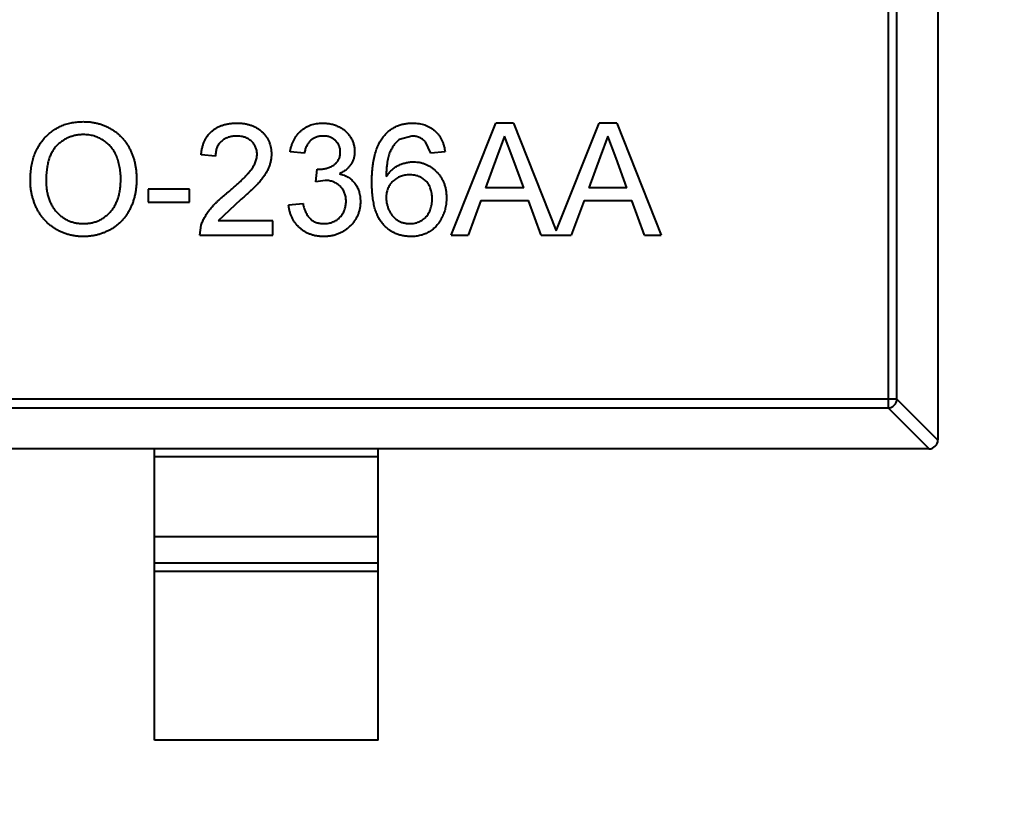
# Model space of a CAD drawing. Header units: inches. Extents: x -36 to 490, y -51 to 98.
# Drawn here: x 412.94 to 415.129, y 10.298 to 12.044 of the extents above; entities that cross this region are included whole.
import ezdxf

# ---------------------------------------------------------------- set-up
doc = ezdxf.new("R2010")
doc.units = ezdxf.units.IN
doc.header["$LTSCALE"] = 1.21
doc.header["$MEASUREMENT"] = 0
doc.header["$PDMODE"] = 3
doc.header["$PDSIZE"] = 0.3125
doc.layers.get('0').update_dxf_attribs({"linetype": 'CONTINUOUS'})
doc.layers.get('Defpoints').update_dxf_attribs({"linetype": 'CONTINUOUS'})
doc.layers.add('DIM', color=3, linetype='CONTINUOUS')
doc.styles.get("Standard").update_dxf_attribs({"font": 'txt', "width": 0.8})
doc.dimstyles.get("Standard").update_dxf_attribs({"dimtxt": 0.15625, "dimasz": 0.1875, "dimexe": 0.125, "dimexo": 0.0625, "dimgap": 0.09, "dimtad": 0, "dimtih": 1, "dimtoh": 1, "dimzin": 4, "dimdsep": 46, "dimtxsty": 'Standard', "dimblk": '_FILLED', "dimblk1": '_FILLED', "dimblk2": '_FILLED', "dimcen": 0.09, "dimazin": 1, "dimtp": 0.01, "dimtm": 0.01, "dimtfac": 1, "dimtofl": 0, "dimtmove": 0, "dimatfit": 3, "dimldrblk": '_FILLED', "dimfxl": 1, "dimtolj": 1, "dimtzin": 4, "dimarcsym": 0})

# ---------------------------------------------------------------- blocks, each defined once
blk = doc.blocks.new('_FILLED')
at = {"color": 0, "linetype": 'ByBlock'}
blk.add_solid([(0, 0), (-1, 0.16667), (-1, -0.16667)], dxfattribs=at)
blk = doc.blocks.new('*D70')
at = {"layer": 'Defpoints', "color": 0}
for p in [(406.8003, 41.9888), (406.8003, -7.0611), (488.6342, -7.0611)]:
    blk.add_point(p, dxfattribs=at)
at = {"layer": 'DIM', "color": 0, "lineweight": -2}
for p, q in [((406.8628, 41.9888), (488.7592, 41.9888)), ((488.6342, 39.4488), (488.6342, 21.3872)), ((488.6342, -4.5211), (488.6342, 13.5405)), ((406.8628, -7.0611), (488.7592, -7.0611))]:
    blk.add_line(p, q, dxfattribs=at)
at = {"layer": 'DIM', "color": 0, "lineweight": -2, "xscale": 2.54, "yscale": 2.54, "zscale": 2.54}
for p, rotation in [((488.6342, 41.9888), 90), ((488.6342, -7.0611), 270)]:
    blk.add_blockref('_FILLED', p, dxfattribs=dict(at, rotation=rotation))
at = {"layer": 'DIM', "color": 0, "insert": (488.6342, 17.4638), "char_height": 2.5, "attachment_point": 5, "rotation": 90, "line_spacing_factor": 2.5}
blk.add_mtext('\\A1;49.05', dxfattribs=at)

msp = doc.modelspace()

# ---------------------------------------------------------------- linework, layer by layer
at = {"color": 7, "linetype": 'Continuous'}
for p, q in [((414.9912, 12.7654), (414.9912, 11.1054)), ((414.8801, 12.694), (414.8801, 11.1768)), ((414.8998, 11.1965), (414.8998, 12.6743)), ((413.9041, 11.5626), (414.0034, 11.8126)), ((414.0432, 11.8126), (414.0034, 11.8126)), ((414.0432, 11.8126), (414.1387, 11.5721)), ((414.1387, 11.5721), (414.2342, 11.8126)), ((414.2739, 11.8126), (414.2342, 11.8126)), ((414.2739, 11.8126), (414.3732, 11.5626)), ((413.816, 11.7837), (413.7887, 11.7763)), ((414.0233, 11.7837), (414.0062, 11.7376)), ((414.0417, 11.7341), (414.0233, 11.7837)), ((414.2541, 11.7837), (414.237, 11.7376)), ((414.2724, 11.7341), (414.2541, 11.7837)), ((413.8582, 11.7453), (413.8467, 11.7709)), ((413.3774, 11.7389), (413.3454, 11.7421)), ((413.5762, 11.7453), (413.5441, 11.7485)), ((413.8903, 11.7485), (413.8582, 11.7453)), ((414.0062, 11.7376), (413.9806, 11.6684)), ((414.066, 11.6684), (414.0417, 11.7341)), ((414.237, 11.7376), (414.2114, 11.6684)), ((414.2967, 11.6684), (414.2724, 11.7341)), ((413.6015, 11.6812), (413.6048, 11.71)), ((413.6048, 11.71), (413.6094, 11.7097)), ((413.6222, 11.6846), (413.6015, 11.6812)), ((414.066, 11.6684), (413.9806, 11.6684)), ((414.2967, 11.6684), (414.2114, 11.6684)), ((413.3198, 11.6652), (413.2268, 11.6652)), ((413.2268, 11.6652), (413.2268, 11.6363)), ((413.3198, 11.6363), (413.3198, 11.6652)), ((413.2268, 11.6363), (413.3198, 11.6363)), ((413.4331, 11.641), (413.3834, 11.5946)), ((413.5409, 11.6299), (413.573, 11.6331)), ((413.97, 11.6395), (413.9416, 11.5626)), ((413.97, 11.6395), (414.0766, 11.6395)), ((414.105, 11.5626), (414.0766, 11.6395)), ((414.2008, 11.6395), (414.1723, 11.5626)), ((414.2008, 11.6395), (414.3073, 11.6395)), ((414.3358, 11.5626), (414.3073, 11.6395)), ((413.3422, 11.5626), (413.3455, 11.5848)), ((413.5057, 11.5946), (413.3834, 11.5946)), ((413.5057, 11.5626), (413.5057, 11.5946)), ((413.3422, 11.5626), (413.5057, 11.5626)), ((413.9041, 11.5626), (413.9416, 11.5626)), ((414.105, 11.5626), (414.1723, 11.5626)), ((414.3358, 11.5626), (414.3732, 11.5626)), ((414.8998, 11.1965), (412.0826, 11.1965)), ((414.8998, 11.1965), (414.9912, 11.1051)), ((412.1023, 11.1768), (414.8801, 11.1768)), ((414.9715, 11.0854), (414.8801, 11.1768)), ((414.9712, 11.0854), (412.0112, 11.0854)), ((413.2412, 10.4354), (413.2412, 11.0854)), ((413.7412, 10.4354), (413.7412, 11.0854)), ((413.7412, 11.0676), (413.2412, 11.0676)), ((413.2412, 10.8894), (413.7412, 10.8894)), ((413.2412, 10.8313), (413.7412, 10.8313)), ((413.7412, 10.8115), (413.2412, 10.8115)), ((413.7412, 10.4354), (413.2412, 10.4354))]:
    msp.add_line(p, q, dxfattribs=at)
msp.add_arc((414.9712, 11.1054), 0.02, 270, 0, dxfattribs=at)
for points, knots in [([(412.964, 11.6843), (412.9641, 11.6893), (412.9642, 11.6991), (412.9658, 11.7133), (412.9684, 11.7267), (412.9721, 11.7392), (412.9767, 11.7509), (412.9824, 11.7618), (412.9892, 11.7718), (412.9969, 11.781), (413.0056, 11.7891), (413.0148, 11.7963), (413.0246, 11.8023), (413.0351, 11.8073), (413.0462, 11.8111), (413.0578, 11.8138), (413.0701, 11.8155), (413.0784, 11.8157), (413.0827, 11.8158)], [0, 0, 0, 0, 0.075226, 0.146575, 0.2145, 0.27953, 0.342403, 0.403496, 0.463762, 0.523864, 0.583252, 0.641302, 0.698898, 0.756295, 0.814628, 0.874325, 0.935783, 1, 1, 1, 1]), ([(413.0827, 11.8158), (413.0856, 11.8157), (413.0912, 11.8157), (413.0994, 11.8149), (413.1075, 11.8136), (413.1154, 11.8118), (413.123, 11.8095), (413.1305, 11.8067), (413.1377, 11.8033), (413.1447, 11.7995), (413.1514, 11.7952), (413.1576, 11.7904), (413.1635, 11.7853), (413.169, 11.7798), (413.1741, 11.7739), (413.1787, 11.7675), (413.183, 11.7608), (413.1868, 11.7536), (413.1902, 11.7462), (413.1931, 11.7385), (413.1956, 11.7306), (413.1977, 11.7224), (413.1992, 11.7139), (413.2004, 11.7052), (413.201, 11.6963), (413.2011, 11.6902), (413.2012, 11.6872)], [0, 0, 0, 0, 0.043099, 0.085587, 0.126908, 0.167967, 0.20845, 0.249025, 0.289281, 0.33001, 0.370598, 0.410466, 0.450033, 0.489688, 0.529116, 0.569037, 0.609703, 0.650759, 0.692509, 0.734219, 0.776707, 0.819552, 0.863351, 0.907839, 0.953334, 1, 1, 1, 1]), ([(413.3454, 11.7421), (413.3457, 11.7449), (413.3464, 11.7503), (413.348, 11.7582), (413.3502, 11.7655), (413.3529, 11.7724), (413.3562, 11.7787), (413.36, 11.7846), (413.3644, 11.7898), (413.3694, 11.7946), (413.3748, 11.7989), (413.3807, 11.8026), (413.3871, 11.8057), (413.394, 11.8082), (413.4012, 11.8102), (413.4089, 11.8116), (413.4171, 11.8124), (413.4227, 11.8125), (413.4255, 11.8126)], [0, 0, 0, 0, 0.070675, 0.137493, 0.201473, 0.262869, 0.32255, 0.380737, 0.43822, 0.495487, 0.553484, 0.611346, 0.670644, 0.731587, 0.794183, 0.859445, 0.928208, 1, 1, 1, 1]), ([(413.4255, 11.8126), (413.4284, 11.8125), (413.434, 11.8124), (413.4423, 11.8115), (413.45, 11.8099), (413.4573, 11.8078), (413.4641, 11.805), (413.4705, 11.8015), (413.4764, 11.7975), (413.4818, 11.7929), (413.4866, 11.7878), (413.4909, 11.7824), (413.4944, 11.7766), (413.4974, 11.7706), (413.4997, 11.7643), (413.5012, 11.7576), (413.5023, 11.7507), (413.5024, 11.746), (413.5024, 11.7436)], [0, 0, 0, 0, 0.074712, 0.145539, 0.213339, 0.278615, 0.342094, 0.40389, 0.465063, 0.526577, 0.587328, 0.64638, 0.704345, 0.761672, 0.819418, 0.878039, 0.937796, 1, 1, 1, 1]), ([(413.5441, 11.7485), (413.5446, 11.751), (413.5456, 11.7558), (413.5476, 11.7629), (413.55, 11.7694), (413.553, 11.7756), (413.5563, 11.7813), (413.5601, 11.7866), (413.5643, 11.7915), (413.5689, 11.7959), (413.5739, 11.7998), (413.5792, 11.8033), (413.5848, 11.8061), (413.5907, 11.8085), (413.5969, 11.8104), (413.6035, 11.8116), (413.6102, 11.8125), (413.6149, 11.8126), (413.6172, 11.8126)], [0, 0, 0, 0, 0.071036, 0.139343, 0.204958, 0.268332, 0.330129, 0.390664, 0.450861, 0.510587, 0.570374, 0.629455, 0.687994, 0.747581, 0.807839, 0.870034, 0.93381, 1, 1, 1, 1]), ([(413.6172, 11.8126), (413.6205, 11.8125), (413.6269, 11.8123), (413.6363, 11.8106), (413.6453, 11.8079), (413.6539, 11.8042), (413.6618, 11.7996), (413.6688, 11.7941), (413.6747, 11.7877), (413.6796, 11.7807), (413.6835, 11.7732), (413.6863, 11.7653), (413.688, 11.7573), (413.6882, 11.7518), (413.6883, 11.749)], [0, 0, 0, 0, 0.092054, 0.181008, 0.26913, 0.357137, 0.443549, 0.526433, 0.607453, 0.688385, 0.767854, 0.845531, 0.922529, 1, 1, 1, 1]), ([(413.7541, 11.7842), (413.7561, 11.7865), (413.7601, 11.7909), (413.7669, 11.7967), (413.7741, 11.8017), (413.7819, 11.8057), (413.7902, 11.8088), (413.7991, 11.811), (413.8084, 11.8123), (413.8148, 11.8125), (413.8181, 11.8126)], [0, 0, 0, 0, 0.125625, 0.247619, 0.368528, 0.488104, 0.609878, 0.735382, 0.864448, 1, 1, 1, 1]), ([(413.8181, 11.8126), (413.8205, 11.8126), (413.8253, 11.8125), (413.8324, 11.8117), (413.839, 11.8103), (413.8454, 11.8085), (413.8514, 11.806), (413.8571, 11.8031), (413.8624, 11.7997), (413.8673, 11.7956), (413.8719, 11.7912), (413.876, 11.7863), (413.8796, 11.781), (413.8827, 11.7753), (413.8854, 11.7692), (413.8875, 11.7626), (413.8892, 11.7557), (413.8899, 11.7509), (413.8903, 11.7485)], [0, 0, 0, 0, 0.068499, 0.134572, 0.198208, 0.259784, 0.319951, 0.379508, 0.438814, 0.498497, 0.558182, 0.617438, 0.677522, 0.737959, 0.80033, 0.86409, 0.930622, 1, 1, 1, 1]), ([(413.0829, 11.787), (413.0801, 11.7869), (413.0746, 11.7868), (413.0664, 11.7856), (413.0586, 11.7837), (413.051, 11.7812), (413.0437, 11.7778), (413.0368, 11.7736), (413.0301, 11.7688), (413.0238, 11.7633), (413.0179, 11.7569), (413.0129, 11.7493), (413.0087, 11.7408), (413.0052, 11.7313), (413.0025, 11.7209), (413.0006, 11.7094), (412.9995, 11.697), (412.9993, 11.6884), (412.9992, 11.6839)], [0, 0, 0, 0, 0.055943, 0.110382, 0.164048, 0.216759, 0.269601, 0.323009, 0.377581, 0.433449, 0.490922, 0.550625, 0.613117, 0.679861, 0.751358, 0.828261, 0.910795, 1, 1, 1, 1]), ([(413.1659, 11.6874), (413.1659, 11.6899), (413.1658, 11.6948), (413.1653, 11.7019), (413.1646, 11.7088), (413.1635, 11.7155), (413.162, 11.722), (413.1603, 11.7282), (413.1583, 11.7341), (413.1559, 11.7399), (413.1533, 11.7453), (413.1503, 11.7505), (413.147, 11.7553), (413.1436, 11.7598), (413.1397, 11.7639), (413.1356, 11.7678), (413.1311, 11.7714), (413.1264, 11.7746), (413.1215, 11.7775), (413.1165, 11.78), (413.1113, 11.7822), (413.1059, 11.7839), (413.1003, 11.7853), (413.0947, 11.7863), (413.0888, 11.7868), (413.0849, 11.7869), (413.0829, 11.787)], [0, 0, 0, 0, 0.050852, 0.099752, 0.147438, 0.194086, 0.239171, 0.28334, 0.326577, 0.368936, 0.410572, 0.451051, 0.490877, 0.530044, 0.568937, 0.607578, 0.64642, 0.685679, 0.724799, 0.763513, 0.802173, 0.84074, 0.879649, 0.919071, 0.959098, 1, 1, 1, 1]), ([(413.4248, 11.7837), (413.4231, 11.7837), (413.4197, 11.7836), (413.4147, 11.7831), (413.41, 11.7822), (413.4055, 11.7809), (413.4014, 11.7792), (413.3975, 11.7771), (413.3938, 11.7747), (413.3904, 11.7719), (413.3874, 11.7688), (413.3847, 11.7654), (413.3825, 11.7616), (413.3807, 11.7576), (413.3793, 11.7534), (413.3782, 11.7488), (413.3776, 11.7439), (413.3775, 11.7406), (413.3774, 11.7389)], [0, 0, 0, 0, 0.070696, 0.138358, 0.20337, 0.2657, 0.327256, 0.386512, 0.445858, 0.505173, 0.56378, 0.622343, 0.680824, 0.739795, 0.800801, 0.864239, 0.930631, 1, 1, 1, 1]), ([(413.4704, 11.7433), (413.4704, 11.7447), (413.4703, 11.7474), (413.4696, 11.7515), (413.4687, 11.7554), (413.4673, 11.759), (413.4656, 11.7626), (413.4633, 11.7659), (413.4608, 11.7691), (413.4578, 11.7721), (413.4546, 11.7749), (413.451, 11.7772), (413.4472, 11.7793), (413.4432, 11.7809), (413.439, 11.7822), (413.4345, 11.7831), (413.4297, 11.7836), (413.4265, 11.7837), (413.4248, 11.7837)], [0, 0, 0, 0, 0.061762, 0.121174, 0.179421, 0.236843, 0.294322, 0.353191, 0.412721, 0.474522, 0.537057, 0.599591, 0.662367, 0.725246, 0.790316, 0.857724, 0.927232, 1, 1, 1, 1]), ([(413.6182, 11.7837), (413.6156, 11.7836), (413.6104, 11.7834), (413.603, 11.7816), (413.5962, 11.7785), (413.5913, 11.775), (413.5877, 11.7716), (413.5853, 11.7687), (413.5832, 11.7656), (413.5812, 11.7621), (413.5796, 11.7583), (413.5781, 11.7543), (413.577, 11.7499), (413.5764, 11.7468), (413.5762, 11.7453)], [0, 0, 0, 0, 0.127797, 0.246795, 0.362284, 0.477652, 0.536237, 0.59559, 0.656344, 0.719085, 0.784349, 0.852876, 0.924551, 1, 1, 1, 1]), ([(413.6563, 11.748), (413.6563, 11.7493), (413.6562, 11.7517), (413.6557, 11.7554), (413.6549, 11.7588), (413.6537, 11.7621), (413.6522, 11.7653), (413.6503, 11.7682), (413.6482, 11.771), (413.6456, 11.7736), (413.6429, 11.776), (413.64, 11.7781), (413.6368, 11.7799), (413.6335, 11.7812), (413.6299, 11.7824), (413.6262, 11.7832), (413.6223, 11.7837), (413.6196, 11.7837), (413.6182, 11.7837)], [0, 0, 0, 0, 0.065093, 0.127304, 0.188122, 0.247131, 0.306077, 0.365678, 0.426103, 0.487841, 0.550317, 0.611805, 0.672737, 0.734883, 0.79768, 0.862475, 0.929775, 1, 1, 1, 1]), ([(413.7268, 11.6796), (413.7268, 11.6826), (413.7268, 11.6884), (413.7272, 11.6969), (413.7277, 11.7051), (413.7285, 11.713), (413.7294, 11.7207), (413.7306, 11.728), (413.7319, 11.735), (413.7336, 11.7416), (413.7353, 11.7481), (413.7374, 11.7541), (413.7396, 11.7599), (413.7421, 11.7654), (413.7447, 11.7706), (413.7476, 11.7754), (413.7507, 11.78), (413.7529, 11.7828), (413.7541, 11.7842)], [0, 0, 0, 0, 0.080034, 0.157854, 0.232564, 0.304731, 0.374384, 0.441663, 0.506048, 0.568692, 0.628715, 0.687238, 0.743227, 0.797567, 0.850239, 0.901629, 0.951067, 1, 1, 1, 1]), ([(413.7887, 11.7763), (413.7866, 11.7746), (413.7823, 11.7711), (413.7767, 11.7645), (413.7717, 11.7568), (413.768, 11.7497), (413.7654, 11.7433), (413.7638, 11.7378), (413.7623, 11.7318), (413.7611, 11.7251), (413.7602, 11.718), (413.7594, 11.7102), (413.759, 11.7018), (413.7589, 11.6961), (413.7589, 11.6931)], [0, 0, 0, 0, 0.088609, 0.181893, 0.280787, 0.38702, 0.444107, 0.506454, 0.574396, 0.647656, 0.726426, 0.811458, 0.90278, 1, 1, 1, 1]), ([(413.8467, 11.7709), (413.8456, 11.7719), (413.8435, 11.774), (413.8401, 11.7766), (413.8366, 11.7788), (413.8328, 11.7806), (413.8289, 11.782), (413.8247, 11.783), (413.8204, 11.7836), (413.8175, 11.7837), (413.816, 11.7837)], [0, 0, 0, 0, 0.128545, 0.252818, 0.375212, 0.497113, 0.618546, 0.742222, 0.869458, 1, 1, 1, 1]), ([(413.4032, 11.6561), (413.4064, 11.6588), (413.4126, 11.664), (413.4213, 11.6718), (413.4293, 11.6789), (413.4364, 11.6857), (413.4427, 11.692), (413.4482, 11.6977), (413.4529, 11.7029), (413.4568, 11.7078), (413.46, 11.7125), (413.4628, 11.717), (413.4651, 11.7215), (413.467, 11.7259), (413.4686, 11.7303), (413.4696, 11.7347), (413.4703, 11.739), (413.4704, 11.7419), (413.4704, 11.7433)], [0, 0, 0, 0, 0.11141, 0.214526, 0.309417, 0.396087, 0.474284, 0.544374, 0.60642, 0.660582, 0.709794, 0.756451, 0.800767, 0.843168, 0.884295, 0.923885, 0.962359, 1, 1, 1, 1]), ([(413.5024, 11.7436), (413.5024, 11.7411), (413.5022, 11.7362), (413.5012, 11.7288), (413.4993, 11.7214), (413.4969, 11.7141), (413.4935, 11.7067), (413.4893, 11.6992), (413.4841, 11.6915), (413.4791, 11.685), (413.4744, 11.6795), (413.4702, 11.675), (413.4654, 11.6703), (413.4602, 11.665), (413.4542, 11.6595), (413.4477, 11.6536), (413.4406, 11.6474), (413.4356, 11.6432), (413.4331, 11.641)], [0, 0, 0, 0, 0.057945, 0.116018, 0.174826, 0.234683, 0.296827, 0.364061, 0.436192, 0.51426, 0.556976, 0.604856, 0.657675, 0.715751, 0.77884, 0.847501, 0.921228, 1, 1, 1, 1]), ([(413.6094, 11.7097), (413.6124, 11.7098), (413.6182, 11.71), (413.6266, 11.7118), (413.6346, 11.7147), (413.6407, 11.7182), (413.6453, 11.7214), (413.6482, 11.7243), (413.6508, 11.7274), (413.6527, 11.731), (413.6544, 11.7348), (413.6555, 11.7389), (413.6562, 11.7434), (413.6563, 11.7464), (413.6563, 11.748)], [0, 0, 0, 0, 0.129789, 0.254605, 0.378435, 0.50292, 0.565018, 0.624848, 0.683448, 0.742765, 0.802757, 0.86522, 0.930779, 1, 1, 1, 1]), ([(413.6883, 11.749), (413.6882, 11.7464), (413.688, 11.7413), (413.6864, 11.7338), (413.6836, 11.7267), (413.6799, 11.72), (413.675, 11.7138), (413.6691, 11.7082), (413.6621, 11.7033), (413.6569, 11.7008), (413.6542, 11.6995)], [0, 0, 0, 0, 0.121951, 0.240787, 0.35855, 0.479066, 0.601519, 0.727551, 0.859932, 1, 1, 1, 1]), ([(413.7589, 11.6931), (413.7607, 11.6958), (413.7644, 11.701), (413.771, 11.7078), (413.7781, 11.7135), (413.7858, 11.7181), (413.794, 11.7216), (413.8023, 11.7242), (413.8109, 11.7258), (413.8167, 11.726), (413.8196, 11.7261)], [0, 0, 0, 0, 0.13549, 0.265229, 0.390778, 0.51542, 0.638317, 0.759642, 0.878902, 1, 1, 1, 1]), ([(413.8196, 11.7261), (413.8221, 11.726), (413.8271, 11.7259), (413.8344, 11.7248), (413.8414, 11.723), (413.8481, 11.7205), (413.8545, 11.7173), (413.8607, 11.7134), (413.8665, 11.7087), (413.872, 11.7035), (413.877, 11.6977), (413.8815, 11.6914), (413.8852, 11.6846), (413.8882, 11.6775), (413.8906, 11.6699), (413.8923, 11.662), (413.8933, 11.6536), (413.8934, 11.6478), (413.8935, 11.6449)], [0, 0, 0, 0, 0.061347, 0.121203, 0.179863, 0.238152, 0.296252, 0.35519, 0.415676, 0.478379, 0.541524, 0.603977, 0.666513, 0.729491, 0.79371, 0.859736, 0.928449, 1, 1, 1, 1]), ([(413.0824, 11.5882), (413.0854, 11.5883), (413.0912, 11.5885), (413.0998, 11.5897), (413.1079, 11.5918), (413.1157, 11.5945), (413.123, 11.5983), (413.1299, 11.6026), (413.1364, 11.608), (413.1425, 11.614), (413.148, 11.6208), (413.1529, 11.6283), (413.1569, 11.6366), (413.1603, 11.6454), (413.1628, 11.655), (413.1646, 11.6652), (413.1657, 11.6761), (413.1659, 11.6836), (413.1659, 11.6874)], [0, 0, 0, 0, 0.061055, 0.119545, 0.176806, 0.232956, 0.288583, 0.344667, 0.401662, 0.46054, 0.520477, 0.581213, 0.643431, 0.707961, 0.775371, 0.846414, 0.921152, 1, 1, 1, 1]), ([(413.2012, 11.6872), (413.2011, 11.6841), (413.201, 11.678), (413.2003, 11.6689), (413.1991, 11.6601), (413.1975, 11.6515), (413.1953, 11.6432), (413.1927, 11.6351), (413.1896, 11.6273), (413.186, 11.6197), (413.182, 11.6125), (413.1776, 11.6057), (413.1728, 11.5994), (413.1676, 11.5935), (413.162, 11.5881), (413.156, 11.5832), (413.1496, 11.5786), (413.1428, 11.5746), (413.1358, 11.5711), (413.1286, 11.5679), (413.1213, 11.5653), (413.1138, 11.5631), (413.1062, 11.5615), (413.0984, 11.5602), (413.0906, 11.5595), (413.0852, 11.5594), (413.0826, 11.5594)], [0, 0, 0, 0, 0.04756, 0.093962, 0.139112, 0.183626, 0.227457, 0.270703, 0.313611, 0.35626, 0.398366, 0.439557, 0.480045, 0.519888, 0.559658, 0.599421, 0.639208, 0.679668, 0.72002, 0.759859, 0.79956, 0.839199, 0.878956, 0.918794, 0.959083, 1, 1, 1, 1]), ([(413.6542, 11.6995), (413.656, 11.699), (413.6596, 11.6981), (413.6646, 11.6963), (413.6694, 11.6941), (413.6739, 11.6917), (413.678, 11.6888), (413.6819, 11.6857), (413.6854, 11.6821), (413.6887, 11.6782), (413.6917, 11.6741), (413.6942, 11.6696), (413.6963, 11.665), (413.6982, 11.66), (413.6995, 11.6548), (413.7004, 11.6494), (413.7011, 11.6437), (413.7011, 11.6398), (413.7012, 11.6378)], [0, 0, 0, 0, 0.065828, 0.128938, 0.190858, 0.251186, 0.310974, 0.37005, 0.429672, 0.489507, 0.549975, 0.610075, 0.670915, 0.732909, 0.796711, 0.861825, 0.929892, 1, 1, 1, 1]), ([(413.8107, 11.6972), (413.809, 11.6972), (413.8055, 11.6971), (413.8004, 11.6964), (413.7954, 11.6953), (413.7907, 11.6937), (413.7862, 11.6917), (413.7818, 11.6893), (413.7778, 11.6863), (413.7739, 11.683), (413.7703, 11.6793), (413.7672, 11.6753), (413.7647, 11.671), (413.7625, 11.6665), (413.7609, 11.6617), (413.7597, 11.6565), (413.759, 11.6512), (413.7589, 11.6475), (413.7589, 11.6456)], [0, 0, 0, 0, 0.064812, 0.127718, 0.189086, 0.249562, 0.309738, 0.370215, 0.431085, 0.493911, 0.55657, 0.617553, 0.678119, 0.739063, 0.801665, 0.864956, 0.93089, 1, 1, 1, 1]), ([(413.8614, 11.6439), (413.8614, 11.6459), (413.8613, 11.6499), (413.8606, 11.6556), (413.8596, 11.661), (413.8581, 11.666), (413.8562, 11.6708), (413.8538, 11.6752), (413.8511, 11.6793), (413.8479, 11.683), (413.8443, 11.6863), (413.8404, 11.6893), (413.8363, 11.6917), (413.8318, 11.6938), (413.8269, 11.6953), (413.8218, 11.6964), (413.8164, 11.6971), (413.8126, 11.6972), (413.8107, 11.6972)], [0, 0, 0, 0, 0.072229, 0.141252, 0.207439, 0.270245, 0.331238, 0.391254, 0.450152, 0.509008, 0.567734, 0.625726, 0.683708, 0.742407, 0.803094, 0.865865, 0.931379, 1, 1, 1, 1]), ([(413.0826, 11.5594), (413.0797, 11.5594), (413.074, 11.5595), (413.0656, 11.5604), (413.0574, 11.5616), (413.0494, 11.5635), (413.0417, 11.5659), (413.0342, 11.5688), (413.0269, 11.5722), (413.0199, 11.5762), (413.0133, 11.5806), (413.007, 11.5854), (413.0011, 11.5906), (412.9957, 11.5963), (412.9906, 11.6022), (412.9861, 11.6086), (412.9819, 11.6153), (412.9781, 11.6224), (412.9748, 11.6297), (412.972, 11.6372), (412.9695, 11.6448), (412.9675, 11.6525), (412.9659, 11.6603), (412.9648, 11.6682), (412.9641, 11.6762), (412.964, 11.6816), (412.964, 11.6843)], [0, 0, 0, 0, 0.044697, 0.088534, 0.131409, 0.173814, 0.215715, 0.257247, 0.298848, 0.340604, 0.382029, 0.42297, 0.463632, 0.504048, 0.544591, 0.584964, 0.626265, 0.667979, 0.709943, 0.751382, 0.792619, 0.833948, 0.875008, 0.916446, 0.957907, 1, 1, 1, 1]), ([(412.9992, 11.6839), (412.9993, 11.6803), (412.9994, 11.6732), (413.0006, 11.663), (413.0024, 11.6533), (413.005, 11.6442), (413.0083, 11.6357), (413.0124, 11.6278), (413.0172, 11.6204), (413.0228, 11.6138), (413.0289, 11.6078), (413.0354, 11.6025), (413.0423, 11.5981), (413.0496, 11.5945), (413.0573, 11.5917), (413.0653, 11.5897), (413.0738, 11.5885), (413.0795, 11.5883), (413.0824, 11.5882)], [0, 0, 0, 0, 0.075964, 0.148125, 0.217201, 0.2833, 0.347202, 0.4093, 0.470426, 0.531588, 0.591739, 0.650258, 0.707303, 0.764208, 0.821148, 0.879119, 0.938423, 1, 1, 1, 1]), ([(413.6691, 11.6381), (413.6691, 11.6397), (413.669, 11.643), (413.6684, 11.6477), (413.6673, 11.6522), (413.6659, 11.6565), (413.664, 11.6606), (413.6618, 11.6645), (413.659, 11.6681), (413.6559, 11.6715), (413.6526, 11.6746), (413.6489, 11.6772), (413.645, 11.6795), (413.6409, 11.6814), (413.6365, 11.6828), (413.632, 11.6839), (413.6272, 11.6845), (413.6239, 11.6846), (413.6222, 11.6846)], [0, 0, 0, 0, 0.067051, 0.13118, 0.193722, 0.254499, 0.314763, 0.375117, 0.436023, 0.498297, 0.560571, 0.621619, 0.681973, 0.742853, 0.804272, 0.867473, 0.932273, 1, 1, 1, 1]), ([(413.8144, 11.5594), (413.8113, 11.5595), (413.8051, 11.5596), (413.796, 11.561), (413.7874, 11.5632), (413.7792, 11.5663), (413.7715, 11.5702), (413.7642, 11.575), (413.7574, 11.5808), (413.751, 11.5874), (413.7453, 11.595), (413.7403, 11.6038), (413.7361, 11.6137), (413.7327, 11.6247), (413.7301, 11.6368), (413.7282, 11.6501), (413.727, 11.6645), (413.7269, 11.6745), (413.7268, 11.6796)], [0, 0, 0, 0, 0.056157, 0.110133, 0.162537, 0.213912, 0.265146, 0.31651, 0.369179, 0.423123, 0.479276, 0.538691, 0.601978, 0.670125, 0.74365, 0.82281, 0.908261, 1, 1, 1, 1]), ([(413.3455, 11.5848), (413.3466, 11.5878), (413.3488, 11.5937), (413.3531, 11.6023), (413.3583, 11.6109), (413.3633, 11.6178), (413.3679, 11.6234), (413.3717, 11.6278), (413.376, 11.6322), (413.3807, 11.6368), (413.3857, 11.6415), (413.3911, 11.6463), (413.397, 11.6512), (413.4011, 11.6544), (413.4032, 11.6561)], [0, 0, 0, 0, 0.100388, 0.204407, 0.310686, 0.422157, 0.480685, 0.543238, 0.6095, 0.679555, 0.753841, 0.831641, 0.913813, 1, 1, 1, 1]), ([(413.7589, 11.6456), (413.7589, 11.6431), (413.7591, 11.6381), (413.7605, 11.6307), (413.7627, 11.6235), (413.7657, 11.6165), (413.7695, 11.61), (413.7739, 11.6043), (413.779, 11.5994), (413.7846, 11.5953), (413.7908, 11.5921), (413.7975, 11.5899), (413.8046, 11.5885), (413.8095, 11.5883), (413.812, 11.5882)], [0, 0, 0, 0, 0.086177, 0.171222, 0.257573, 0.34515, 0.431508, 0.513644, 0.593539, 0.672806, 0.752058, 0.831493, 0.913823, 1, 1, 1, 1]), ([(413.812, 11.5882), (413.8138, 11.5883), (413.8173, 11.5884), (413.8224, 11.5891), (413.8273, 11.5902), (413.8319, 11.5919), (413.8362, 11.594), (413.8403, 11.5966), (413.8442, 11.5997), (413.8477, 11.6032), (413.8509, 11.6071), (413.8537, 11.6114), (413.8562, 11.6159), (413.8581, 11.6209), (413.8596, 11.6262), (413.8607, 11.6318), (413.8613, 11.6377), (413.8614, 11.6418), (413.8614, 11.6439)], [0, 0, 0, 0, 0.063965, 0.124854, 0.184383, 0.242748, 0.2999, 0.357059, 0.415719, 0.475258, 0.535508, 0.596291, 0.657728, 0.721052, 0.786261, 0.853834, 0.925318, 1, 1, 1, 1]), ([(413.8935, 11.6449), (413.8934, 11.6411), (413.8931, 11.6334), (413.8911, 11.6222), (413.8879, 11.6114), (413.8841, 11.6028), (413.8806, 11.5962), (413.8777, 11.5916), (413.8745, 11.5873), (413.8712, 11.5832), (413.8675, 11.5795), (413.8636, 11.5761), (413.8594, 11.573), (413.8551, 11.5701), (413.8505, 11.5676), (413.8458, 11.5654), (413.841, 11.5635), (413.836, 11.562), (413.8308, 11.5608), (413.8255, 11.56), (413.82, 11.5595), (413.8163, 11.5594), (413.8144, 11.5594)], [0, 0, 0, 0, 0.088899, 0.17544, 0.261633, 0.34801, 0.390819, 0.432814, 0.473776, 0.514166, 0.554107, 0.594121, 0.63362, 0.673585, 0.71348, 0.75336, 0.792891, 0.833007, 0.873643, 0.914893, 0.95695, 1, 1, 1, 1]), ([(413.6187, 11.5594), (413.6161, 11.5594), (413.6109, 11.5595), (413.6033, 11.5605), (413.5961, 11.562), (413.5892, 11.5642), (413.5826, 11.5669), (413.5765, 11.5704), (413.5706, 11.5743), (413.5651, 11.5789), (413.5601, 11.584), (413.5556, 11.5895), (413.5517, 11.5954), (413.5483, 11.6015), (413.5456, 11.6081), (413.5435, 11.6151), (413.5418, 11.6224), (413.5412, 11.6274), (413.5409, 11.6299)], [0, 0, 0, 0, 0.067794, 0.133464, 0.196934, 0.258481, 0.319787, 0.380431, 0.44099, 0.502867, 0.564806, 0.625526, 0.685604, 0.746041, 0.807347, 0.869717, 0.93379, 1, 1, 1, 1]), ([(413.573, 11.6331), (413.5734, 11.6312), (413.5742, 11.6275), (413.5758, 11.6221), (413.5775, 11.6172), (413.5796, 11.6127), (413.5816, 11.6086), (413.584, 11.6049), (413.5865, 11.6016), (413.5893, 11.5987), (413.5923, 11.5962), (413.5955, 11.5941), (413.599, 11.5923), (413.6027, 11.5908), (413.6067, 11.5897), (413.6108, 11.5888), (413.6153, 11.5883), (413.6183, 11.5883), (413.6198, 11.5882)], [0, 0, 0, 0, 0.082566, 0.15976, 0.233155, 0.301356, 0.365752, 0.426437, 0.484185, 0.539549, 0.593156, 0.647048, 0.701446, 0.757, 0.81384, 0.873058, 0.934963, 1, 1, 1, 1]), ([(413.7012, 11.6378), (413.7011, 11.6351), (413.701, 11.6298), (413.6998, 11.6221), (413.698, 11.6146), (413.6954, 11.6075), (413.6922, 11.6006), (413.6881, 11.5941), (413.6833, 11.5879), (413.6779, 11.5821), (413.6719, 11.5767), (413.6654, 11.5721), (413.6586, 11.5682), (413.6514, 11.565), (413.6437, 11.5624), (413.6357, 11.5606), (413.6273, 11.5596), (413.6216, 11.5595), (413.6187, 11.5594)], [0, 0, 0, 0, 0.063503, 0.124805, 0.18492, 0.244376, 0.303775, 0.364133, 0.425376, 0.488388, 0.551743, 0.61386, 0.67564, 0.737737, 0.800417, 0.864658, 0.930985, 1, 1, 1, 1]), ([(413.6198, 11.5882), (413.6217, 11.5883), (413.6252, 11.5883), (413.6304, 11.5891), (413.6353, 11.5901), (413.64, 11.5918), (413.6443, 11.5938), (413.6484, 11.5962), (413.6522, 11.5991), (413.6557, 11.6025), (413.6588, 11.6062), (413.6616, 11.6101), (413.6639, 11.6142), (413.6659, 11.6186), (413.6673, 11.6232), (413.6683, 11.6279), (413.669, 11.6329), (413.6691, 11.6363), (413.6691, 11.6381)], [0, 0, 0, 0, 0.069461, 0.135658, 0.19962, 0.261651, 0.322053, 0.38234, 0.443223, 0.50493, 0.56682, 0.6276, 0.687476, 0.747351, 0.808174, 0.870133, 0.933721, 1, 1, 1, 1]), ([(414.8801, 11.1768), (414.8826, 11.1769), (414.8877, 11.178), (414.8941, 11.1824), (414.8986, 11.1889), (414.8997, 11.194), (414.8998, 11.1965)], [0, 0, 0, 0, 0.249032, 0.5, 0.750968, 1, 1, 1, 1])]:
    msp.add_open_spline(points, degree=3, knots=knots, dxfattribs=at)

# ---------------------------------------------------------------- dimensions: what is measured, and where the dimension line sits
at = {"layer": 'DIM'}
dim = msp.add_linear_dim(base=(488.6342, -7.0611), p1=(406.8003, 41.9888), p2=(406.8003, -7.0611), angle=90, dimstyle='Standard', override={"dimtxt": 2.5, "dimasz": 2.54, "dimtih": 0, "dimtoh": 0, "dimzin": 0, "dimcen": 0.198, "dimadec": 0, "dimazin": 0, "dimtp": 0, "dimtm": 0, "dimtdec": 4, "dimtzin": 0}, dxfattribs=at)
dim.commit()
dim.dimension.update_dxf_attribs({"geometry": '*D70', "text_midpoint": (488.6342, 17.4638)})

doc.saveas('drawing.dxf')
